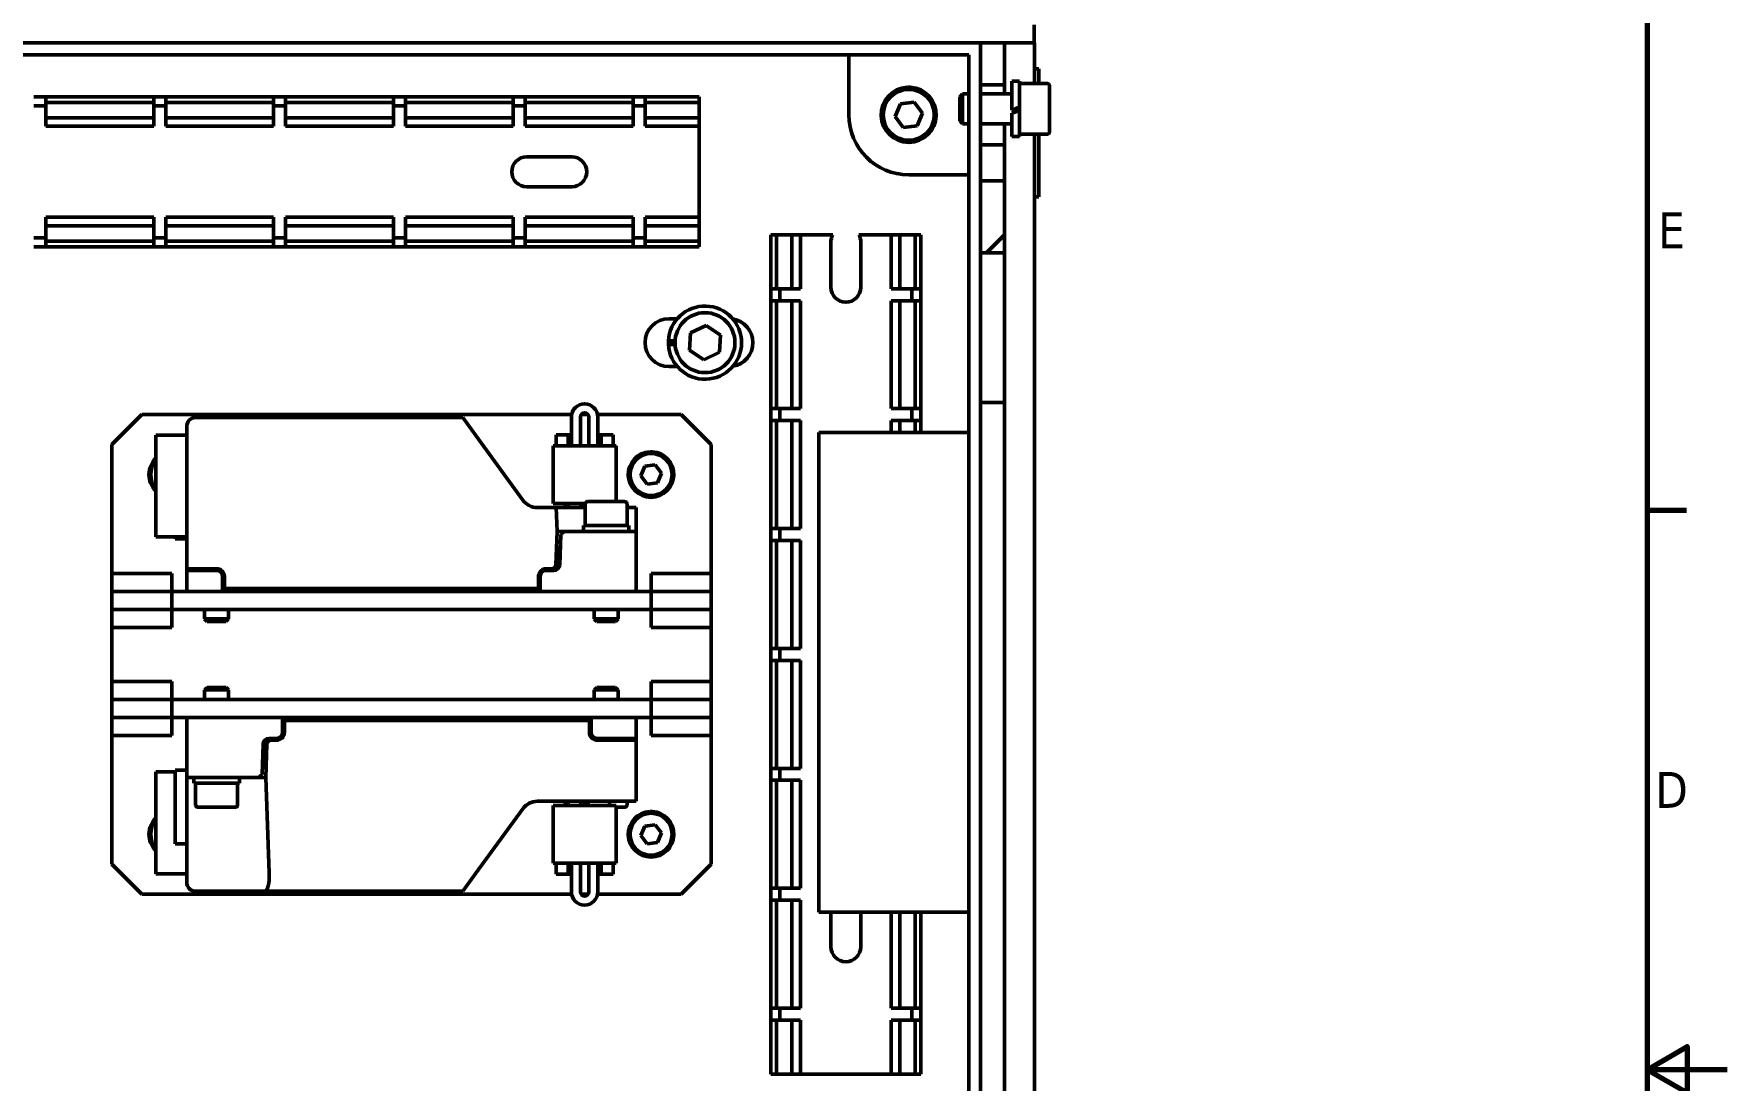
# Model space of a CAD drawing. Header units: millimetres. Extents: x 0 to 792, y -110 to 1285.
# Drawn here: x 509.4 to 792, y 278.3 to 452.8 of the extents above; entities that cross this region are included whole.
import ezdxf

# ---------------------------------------------------------------- set-up
doc = ezdxf.new("R2010")
doc.units = ezdxf.units.MM
doc.header["$LTSCALE"] = 1.333333
doc.layers.add('Border (ISO)', color=7, linetype='Continuous', lineweight=70)
doc.layers.add('Visible (ISO)', color=7, linetype='Continuous', lineweight=50)
doc.styles.add('Note Text (JIS)', font='tahoma.ttf')

# ---------------------------------------------------------------- blocks, each defined once
blk = doc.blocks.new('Borders Default Border')
at = {"layer": 'Border (ISO)'}
blk.add_line((584, 280), (588.9, 280), dxfattribs=at)
at = {"layer": 'Border (ISO)', "flags": 128}
for points in [[(10, 10), (10, 410), (584, 410), (584, 10), (10, 10)], [(594, 210), (584, 210), (589, 212.89), (589, 207.11), (584, 210)]]:
    blk.add_lwpolyline(points, dxfattribs=at)
at = {"layer": 'Border (ISO)', "char_height": 4.5, "attachment_point": 7, "style": 'Note Text (JIS)'}
for s, insert in [('E', (585.36, 312.75)), ('D', (585, 242.75))]:
    blk.add_mtext(s, dxfattribs=dict(at, insert=insert))

msp = doc.modelspace()

# ---------------------------------------------------------------- linework, layer by layer
at = {"layer": 'Visible (ISO)'}
for p, q in [((676.36, 451.26), (676.36, 454.26)), ((667.43, 451.26), (137.43, 451.26)), ((667.43, 451.26), (671.43, 451.26)), ((667.43, 31.26), (667.43, 451.26)), ((676.43, 451.26), (671.43, 451.26)), ((671.43, 442.76), (671.43, 451.26)), ((676.43, 444.51), (676.43, 451.26)), ((139.43, 449.26), (665.43, 449.26)), ((645.43, 449.26), (645.43, 439.26)), ((665.43, 449.26), (665.43, 33.26)), ((677.15, 446.93), (676.43, 446.93)), ((677.15, 446.93), (677.15, 444.51)), ((655.17, 443.5), (655.17, 443.85)), ((655.22, 443.5), (655.22, 443.85)), ((655.69, 443.85), (655.69, 443.5)), ((671.43, 444.26), (667.43, 444.26)), ((672.63, 440.05), (672.63, 444.86)), ((673.93, 444.86), (672.63, 444.86)), ((673.93, 440.52), (673.93, 444.86)), ((678.43, 444.51), (673.93, 444.51)), ((678.93, 444.01), (678.93, 436.51)), ((511.43, 442.26), (509.43, 442.26)), ((529.43, 442.26), (511.43, 442.26)), ((511.43, 442.26), (511.43, 442.11)), ((511.43, 441.34), (511.43, 442.11)), ((511.43, 441.34), (511.43, 441.05)), ((511.43, 441.34), (529.43, 441.34)), ((511.43, 438.76), (511.43, 441.05)), ((531.43, 442.26), (529.43, 442.26)), ((529.43, 442.11), (529.43, 442.26)), ((529.43, 442.11), (529.43, 441.34)), ((529.43, 441.05), (529.43, 441.34)), ((529.43, 441.05), (529.43, 438.76)), ((549.43, 442.26), (531.43, 442.26)), ((531.43, 442.26), (531.43, 442.11)), ((531.43, 441.34), (531.43, 442.11)), ((531.43, 441.34), (531.43, 441.05)), ((531.43, 441.34), (549.43, 441.34)), ((531.43, 438.76), (531.43, 441.05)), ((551.43, 442.26), (549.43, 442.26)), ((549.43, 442.11), (549.43, 442.26)), ((549.43, 442.11), (549.43, 441.34)), ((549.43, 441.05), (549.43, 441.34)), ((549.43, 441.05), (549.43, 438.76)), ((569.43, 442.26), (551.43, 442.26)), ((551.43, 442.26), (551.43, 442.11)), ((551.43, 441.34), (551.43, 442.11)), ((551.43, 441.34), (551.43, 441.05)), ((551.43, 441.34), (569.43, 441.34)), ((551.43, 438.76), (551.43, 441.05)), ((571.43, 442.26), (569.43, 442.26)), ((569.43, 442.11), (569.43, 442.26)), ((569.43, 442.11), (569.43, 441.34)), ((569.43, 441.05), (569.43, 441.34)), ((569.43, 441.05), (569.43, 438.76)), ((589.43, 442.26), (571.43, 442.26)), ((571.43, 442.26), (571.43, 442.11)), ((571.43, 441.34), (571.43, 442.11)), ((571.43, 441.34), (571.43, 441.05)), ((571.43, 441.34), (589.43, 441.34)), ((571.43, 438.76), (571.43, 441.05)), ((591.43, 442.26), (589.43, 442.26)), ((589.43, 442.11), (589.43, 442.26)), ((589.43, 442.11), (589.43, 441.34)), ((589.43, 441.05), (589.43, 441.34)), ((589.43, 441.05), (589.43, 438.76)), ((609.43, 442.26), (591.43, 442.26)), ((591.43, 442.26), (591.43, 442.11)), ((591.43, 441.34), (591.43, 442.11)), ((591.43, 441.34), (591.43, 441.05)), ((591.43, 441.34), (609.43, 441.34)), ((591.43, 438.76), (591.43, 441.05)), ((611.43, 442.26), (609.43, 442.26)), ((609.43, 442.11), (609.43, 442.26)), ((609.43, 442.11), (609.43, 441.34)), ((609.43, 441.05), (609.43, 441.34)), ((609.43, 441.05), (609.43, 438.76)), ((620.43, 442.26), (611.43, 442.26)), ((611.43, 442.26), (611.43, 442.11)), ((611.43, 441.34), (611.43, 442.11)), ((611.43, 441.34), (611.43, 441.05)), ((611.43, 441.34), (620.43, 441.34)), ((611.43, 438.76), (611.43, 441.05)), ((620.43, 442.11), (620.43, 442.26)), ((620.43, 442.11), (620.43, 441.34)), ((620.43, 441.05), (620.43, 441.34)), ((620.43, 441.05), (620.43, 438.76)), ((653.14, 438.99), (654.05, 441.11)), ((654.05, 441.11), (656.34, 441.38)), ((656.34, 441.38), (657.72, 439.53)), ((663.93, 442.27), (664.42, 442.76)), ((663.93, 438.25), (663.93, 442.27)), ((664.42, 442.76), (664.42, 437.76)), ((665.43, 442.76), (664.42, 442.76)), ((672.63, 442.76), (667.43, 442.76)), ((509.43, 440.76), (511.43, 440.76)), ((511.43, 437.84), (511.43, 438.76)), ((529.43, 438.76), (511.43, 438.76)), ((529.43, 440.76), (531.43, 440.76)), ((529.43, 438.76), (529.43, 437.84)), ((531.43, 437.84), (531.43, 438.76)), ((549.43, 438.76), (531.43, 438.76)), ((549.43, 440.76), (551.43, 440.76)), ((549.43, 438.76), (549.43, 437.84)), ((551.43, 437.84), (551.43, 438.76)), ((569.43, 438.76), (551.43, 438.76)), ((569.43, 440.76), (571.43, 440.76)), ((569.43, 438.76), (569.43, 437.84)), ((571.43, 437.84), (571.43, 438.76)), ((589.43, 438.76), (571.43, 438.76)), ((589.43, 440.76), (591.43, 440.76)), ((589.43, 438.76), (589.43, 437.84)), ((591.43, 437.84), (591.43, 438.76)), ((609.43, 438.76), (591.43, 438.76)), ((609.43, 440.76), (611.43, 440.76)), ((609.43, 438.76), (609.43, 437.84)), ((611.43, 437.84), (611.43, 438.76)), ((620.43, 438.76), (611.43, 438.76)), ((620.43, 438.76), (620.43, 437.84)), ((654.52, 437.14), (653.14, 438.99)), ((657.72, 439.53), (656.81, 437.41)), ((663.93, 438.25), (664.42, 437.76)), ((672.63, 440.05), (672.63, 440.05)), ((672.63, 435.66), (672.63, 439.53)), ((673.93, 440.52), (673.93, 440)), ((673.93, 440.52), (673.93, 440.52)), ((673.93, 435.66), (673.93, 440)), ((511.43, 437.84), (511.43, 437.34)), ((511.43, 437.34), (529.43, 437.34)), ((529.43, 437.34), (529.43, 437.84)), ((531.43, 437.84), (531.43, 437.34)), ((531.43, 437.34), (549.43, 437.34)), ((549.43, 437.34), (549.43, 437.84)), ((551.43, 437.84), (551.43, 437.34)), ((551.43, 437.34), (569.43, 437.34)), ((569.43, 437.34), (569.43, 437.84)), ((571.43, 437.84), (571.43, 437.34)), ((571.43, 437.34), (589.43, 437.34)), ((589.43, 437.34), (589.43, 437.84)), ((591.43, 437.84), (591.43, 437.34)), ((591.43, 437.34), (609.43, 437.34)), ((609.43, 437.34), (609.43, 437.84)), ((611.43, 437.84), (611.43, 437.34)), ((611.43, 437.34), (620.43, 437.34)), ((620.43, 437.34), (620.43, 437.84)), ((620.43, 437.34), (620.43, 422.17)), ((656.81, 437.41), (654.52, 437.14)), ((665.43, 437.76), (664.42, 437.76)), ((672.63, 437.76), (667.43, 437.76)), ((671.43, 267.01), (671.43, 437.76)), ((673.93, 435.66), (672.63, 435.66)), ((678.43, 436.01), (673.93, 436.01)), ((676.43, 259.06), (676.43, 436.01)), ((677.15, 436.01), (677.15, 425.59)), ((671.43, 434.26), (667.43, 434.26)), ((591.68, 432.26), (599.18, 432.26)), ((599.18, 427.26), (591.68, 427.26)), ((655.43, 429.26), (665.43, 429.26)), ((671.43, 428.26), (667.43, 428.26)), ((677.15, 425.59), (676.43, 425.59)), ((511.43, 421.67), (511.43, 422.17)), ((529.43, 422.17), (511.43, 422.17)), ((511.43, 421.67), (511.43, 420.76)), ((529.43, 422.17), (529.43, 421.67)), ((529.43, 420.76), (529.43, 421.67)), ((531.43, 421.67), (531.43, 422.17)), ((549.43, 422.17), (531.43, 422.17)), ((531.43, 421.67), (531.43, 420.76)), ((549.43, 422.17), (549.43, 421.67)), ((549.43, 420.76), (549.43, 421.67)), ((551.43, 421.67), (551.43, 422.17)), ((569.43, 422.17), (551.43, 422.17)), ((551.43, 421.67), (551.43, 420.76)), ((569.43, 422.17), (569.43, 421.67)), ((569.43, 420.76), (569.43, 421.67)), ((571.43, 421.67), (571.43, 422.17)), ((589.43, 422.17), (571.43, 422.17)), ((571.43, 421.67), (571.43, 420.76)), ((589.43, 422.17), (589.43, 421.67)), ((589.43, 420.76), (589.43, 421.67)), ((591.43, 421.67), (591.43, 422.17)), ((609.43, 422.17), (591.43, 422.17)), ((591.43, 421.67), (591.43, 420.76)), ((609.43, 422.17), (609.43, 421.67)), ((609.43, 420.76), (609.43, 421.67)), ((611.43, 421.67), (611.43, 422.17)), ((620.43, 422.17), (611.43, 422.17)), ((611.43, 421.67), (611.43, 420.76)), ((620.43, 422.17), (620.43, 421.67)), ((620.43, 420.76), (620.43, 421.67)), ((509.43, 418.76), (511.43, 418.76)), ((511.43, 420.76), (511.43, 418.47)), ((529.43, 420.76), (511.43, 420.76)), ((511.43, 418.17), (511.43, 418.47)), ((529.43, 418.47), (529.43, 420.76)), ((529.43, 418.76), (531.43, 418.76)), ((529.43, 418.47), (529.43, 418.17)), ((531.43, 420.76), (531.43, 418.47)), ((549.43, 420.76), (531.43, 420.76)), ((531.43, 418.17), (531.43, 418.47)), ((549.43, 418.47), (549.43, 420.76)), ((549.43, 418.76), (551.43, 418.76)), ((549.43, 418.47), (549.43, 418.17)), ((551.43, 420.76), (551.43, 418.47)), ((569.43, 420.76), (551.43, 420.76)), ((551.43, 418.17), (551.43, 418.47)), ((569.43, 418.47), (569.43, 420.76)), ((569.43, 418.76), (571.43, 418.76)), ((569.43, 418.47), (569.43, 418.17)), ((571.43, 420.76), (571.43, 418.47)), ((589.43, 420.76), (571.43, 420.76)), ((571.43, 418.17), (571.43, 418.47)), ((589.43, 418.47), (589.43, 420.76)), ((589.43, 418.76), (591.43, 418.76)), ((589.43, 418.47), (589.43, 418.17)), ((591.43, 420.76), (591.43, 418.47)), ((609.43, 420.76), (591.43, 420.76)), ((591.43, 418.17), (591.43, 418.47)), ((609.43, 418.47), (609.43, 420.76)), ((609.43, 418.76), (611.43, 418.76)), ((609.43, 418.47), (609.43, 418.17)), ((611.43, 420.76), (611.43, 418.47)), ((620.43, 420.76), (611.43, 420.76)), ((611.43, 418.17), (611.43, 418.47)), ((620.43, 418.47), (620.43, 420.76)), ((620.43, 418.47), (620.43, 418.17)), ((632.58, 419.26), (632.43, 419.26)), ((632.43, 410.26), (632.43, 419.26)), ((632.58, 419.26), (633.34, 419.26)), ((633.64, 419.26), (633.34, 419.26)), ((633.34, 410.26), (633.34, 419.26)), ((633.64, 419.26), (635.93, 419.26)), ((635.93, 419.26), (636.84, 419.26)), ((635.93, 410.26), (635.93, 419.26)), ((636.84, 419.26), (637.34, 419.26)), ((642.76, 419.26), (637.34, 419.26)), ((637.34, 410.26), (637.34, 419.26)), ((652.51, 419.26), (647.09, 419.26)), ((653.01, 419.26), (652.51, 419.26)), ((652.51, 419.26), (652.51, 410.26)), ((653.93, 419.26), (653.01, 419.26)), ((656.22, 419.26), (653.93, 419.26)), ((653.93, 410.26), (653.93, 419.26)), ((656.22, 419.26), (656.51, 419.26)), ((657.28, 419.26), (656.51, 419.26)), ((656.51, 419.26), (656.51, 410.26)), ((657.28, 419.26), (657.43, 419.26)), ((657.43, 410.26), (657.43, 419.26)), ((671.43, 419.26), (668.43, 416.26)), ((511.43, 417.26), (509.43, 417.26)), ((511.43, 418.17), (511.43, 417.41)), ((529.43, 418.17), (511.43, 418.17)), ((511.43, 417.26), (511.43, 417.41)), ((529.43, 417.26), (511.43, 417.26)), ((529.43, 417.41), (529.43, 418.17)), ((529.43, 417.41), (529.43, 417.26)), ((531.43, 417.26), (529.43, 417.26)), ((531.43, 418.17), (531.43, 417.41)), ((549.43, 418.17), (531.43, 418.17)), ((531.43, 417.26), (531.43, 417.41)), ((549.43, 417.26), (531.43, 417.26)), ((549.43, 417.41), (549.43, 418.17)), ((549.43, 417.41), (549.43, 417.26)), ((551.43, 417.26), (549.43, 417.26)), ((551.43, 418.17), (551.43, 417.41)), ((569.43, 418.17), (551.43, 418.17)), ((551.43, 417.26), (551.43, 417.41)), ((569.43, 417.26), (551.43, 417.26)), ((569.43, 417.41), (569.43, 418.17)), ((569.43, 417.41), (569.43, 417.26)), ((571.43, 417.26), (569.43, 417.26)), ((571.43, 418.17), (571.43, 417.41)), ((589.43, 418.17), (571.43, 418.17)), ((571.43, 417.26), (571.43, 417.41)), ((589.43, 417.26), (571.43, 417.26)), ((589.43, 417.41), (589.43, 418.17)), ((589.43, 417.41), (589.43, 417.26)), ((591.43, 417.26), (589.43, 417.26)), ((591.43, 418.17), (591.43, 417.41)), ((609.43, 418.17), (591.43, 418.17)), ((591.43, 417.26), (591.43, 417.41)), ((609.43, 417.26), (591.43, 417.26)), ((609.43, 417.41), (609.43, 418.17)), ((609.43, 417.41), (609.43, 417.26)), ((611.43, 417.26), (609.43, 417.26)), ((611.43, 418.17), (611.43, 417.41)), ((620.43, 418.17), (611.43, 418.17)), ((611.43, 417.26), (611.43, 417.41)), ((620.43, 417.26), (611.43, 417.26)), ((620.43, 417.41), (620.43, 418.17)), ((620.43, 417.41), (620.43, 417.26)), ((642.43, 410.51), (642.43, 418.01)), ((647.43, 418.01), (647.43, 410.51)), ((671.43, 416.26), (667.43, 416.26)), ((671.43, 416.26), (668.43, 416.26)), ((632.43, 408.26), (632.43, 410.26)), ((632.58, 410.26), (632.43, 410.26)), ((632.58, 410.26), (633.34, 410.26)), ((633.64, 410.26), (633.34, 410.26)), ((633.64, 410.26), (635.93, 410.26)), ((633.93, 410.26), (633.93, 408.26)), ((635.93, 410.26), (636.84, 410.26)), ((637.34, 410.26), (636.84, 410.26)), ((652.51, 410.26), (653.01, 410.26)), ((653.93, 410.26), (653.01, 410.26)), ((656.22, 410.26), (653.93, 410.26)), ((655.93, 410.26), (655.93, 408.26)), ((656.22, 410.26), (656.51, 410.26)), ((657.28, 410.26), (656.51, 410.26)), ((657.28, 410.26), (657.43, 410.26)), ((657.43, 408.26), (657.43, 410.26)), ((671.43, 410.26), (671.43, 391.26)), ((632.43, 390.26), (632.43, 408.26)), ((632.43, 408.26), (632.58, 408.26)), ((633.34, 408.26), (632.58, 408.26)), ((633.34, 408.26), (633.64, 408.26)), ((633.34, 390.26), (633.34, 408.26)), ((635.93, 408.26), (633.64, 408.26)), ((636.84, 408.26), (635.93, 408.26)), ((635.93, 390.26), (635.93, 408.26)), ((636.84, 408.26), (637.34, 408.26)), ((637.34, 390.26), (637.34, 408.26)), ((653.01, 408.26), (652.51, 408.26)), ((652.51, 408.26), (652.51, 390.26)), ((653.01, 408.26), (653.93, 408.26)), ((653.93, 408.26), (656.22, 408.26)), ((653.93, 390.26), (653.93, 408.26)), ((656.51, 408.26), (656.22, 408.26)), ((656.51, 408.26), (657.28, 408.26)), ((656.51, 408.26), (656.51, 390.26)), ((657.43, 408.26), (657.28, 408.26)), ((657.43, 390.26), (657.43, 408.26)), ((615.43, 405.26), (616.82, 405.26)), ((619.03, 402.87), (621.63, 404.14)), ((621.63, 404.14), (624.02, 402.53)), ((615.34, 401.57), (616.44, 401.56)), ((618.84, 399.99), (619.03, 402.87)), ((624.02, 402.53), (623.82, 399.65)), ((616.43, 401.02), (615.33, 401.02)), ((616.44, 400.96), (615.34, 400.97)), ((621.23, 398.38), (618.84, 399.99)), ((623.82, 399.65), (621.23, 398.38)), ((616.82, 397.26), (615.43, 397.26)), ((632.43, 388.26), (632.43, 390.26)), ((632.58, 390.26), (632.43, 390.26)), ((632.58, 390.26), (633.34, 390.26)), ((633.64, 390.26), (633.34, 390.26)), ((633.64, 390.26), (635.93, 390.26)), ((633.93, 390.26), (633.93, 388.26)), ((635.93, 390.26), (636.84, 390.26)), ((637.34, 390.26), (636.84, 390.26)), ((652.51, 390.26), (653.01, 390.26)), ((653.93, 390.26), (653.01, 390.26)), ((656.22, 390.26), (653.93, 390.26)), ((655.93, 390.26), (655.93, 388.26)), ((656.22, 390.26), (656.51, 390.26)), ((657.28, 390.26), (656.51, 390.26)), ((657.28, 390.26), (657.43, 390.26)), ((657.43, 388.26), (657.43, 390.26)), ((667.43, 391.26), (671.43, 391.26)), ((522.43, 384.26), (527.43, 389.26)), ((599.17, 389.26), (527.43, 389.26)), ((536.43, 388.76), (581.03, 388.76)), ((581.03, 388.76), (583.21, 385.76)), ((599.13, 384.06), (599.13, 388.86)), ((600.63, 384.06), (600.63, 388.86)), ((601.9, 389.26), (600.75, 389.26)), ((602.03, 388.86), (602.03, 384.06)), ((617.43, 389.26), (603.49, 389.26)), ((603.53, 388.86), (603.53, 384.06)), ((617.43, 389.26), (622.43, 384.26)), ((632.43, 370.26), (632.43, 388.26)), ((632.43, 388.26), (632.58, 388.26)), ((633.34, 388.26), (632.58, 388.26)), ((633.34, 388.26), (633.64, 388.26)), ((633.34, 370.26), (633.34, 388.26)), ((635.93, 388.26), (633.64, 388.26)), ((636.84, 388.26), (635.93, 388.26)), ((635.93, 370.26), (635.93, 388.26)), ((636.84, 388.26), (637.34, 388.26)), ((637.34, 370.26), (637.34, 388.26)), ((653.01, 388.26), (652.51, 388.26)), ((652.51, 388.26), (652.51, 386.26)), ((653.01, 388.26), (653.93, 388.26)), ((653.93, 388.26), (656.22, 388.26)), ((653.93, 386.26), (653.93, 388.26)), ((656.51, 388.26), (656.22, 388.26)), ((656.51, 388.26), (657.28, 388.26)), ((656.51, 388.26), (656.51, 386.26)), ((657.43, 388.26), (657.28, 388.26)), ((657.43, 386.26), (657.43, 388.26)), ((529.77, 385.83), (529.77, 368.86)), ((534.93, 385.83), (529.77, 385.83)), ((534.93, 386.74), (534.93, 386.54)), ((534.93, 386.54), (534.93, 386.11)), ((534.93, 386.11), (534.93, 385.76)), ((534.93, 385.76), (534.93, 363.56)), ((583.21, 385.76), (591.03, 375)), ((596.58, 385.91), (596.58, 384.06)), ((596.58, 385.91), (598.58, 385.91)), ((598.58, 385.91), (598.58, 384.06)), ((598.58, 385.91), (598.63, 385.91)), ((598.63, 385.91), (598.93, 385.91)), ((598.93, 384.06), (598.93, 385.91)), ((603.73, 385.91), (604.03, 385.91)), ((603.73, 385.91), (603.73, 384.06)), ((604.03, 385.91), (604.08, 385.91)), ((604.08, 385.91), (606.08, 385.91)), ((604.08, 384.06), (604.08, 385.91)), ((606.08, 385.91), (606.08, 384.06)), ((640.43, 386.26), (640.43, 382.26)), ((640.43, 386.26), (665.43, 386.26)), ((522.43, 384.26), (522.43, 362.76)), ((596.08, 374.46), (596.08, 384.06)), ((596.08, 384.06), (606.58, 384.06)), ((606.58, 384.06), (606.58, 374.76)), ((612.23, 382.75), (612.23, 383.05)), ((612.26, 382.76), (612.26, 383.06)), ((612.63, 383.05), (612.63, 382.75)), ((622.43, 362.76), (622.43, 384.26)), ((640.43, 310.26), (640.43, 382.26)), ((610.71, 379.04), (611.38, 380.64)), ((611.76, 377.66), (610.71, 379.04)), ((611.38, 380.64), (613.1, 380.86)), ((613.1, 380.86), (614.15, 379.48)), ((614.15, 379.48), (613.48, 377.88)), ((613.48, 377.88), (611.76, 377.66)), ((593.46, 373.76), (596.6, 373.76)), ((600.73, 374.46), (596.08, 374.46)), ((596.6, 373.76), (596.74, 369.76)), ((598.33, 373.76), (596.6, 373.76)), ((598.09, 374.46), (598.09, 373.76)), ((598.33, 373.76), (601.43, 373.76)), ((600.73, 374.46), (598.59, 374.46)), ((598.59, 374.46), (598.59, 373.76)), ((601.44, 374.46), (600.73, 374.46)), ((600.73, 374.46), (600.73, 373.82)), ((600.73, 373.82), (600.73, 373.76)), ((600.73, 373.82), (601.43, 373.82)), ((601.43, 374.36), (601.43, 370.76)), ((601.83, 374.76), (608.03, 374.76)), ((608.43, 374.36), (608.43, 370.76)), ((609.93, 373.76), (608.43, 373.76)), ((609.93, 369.76), (609.93, 373.76)), ((608.73, 370.76), (601.13, 370.76)), ((601.13, 370.21), (601.13, 369.76)), ((608.73, 370.76), (608.73, 369.76)), ((632.43, 368.26), (632.43, 370.26)), ((632.58, 370.26), (632.43, 370.26)), ((632.58, 370.26), (633.34, 370.26)), ((633.64, 370.26), (633.34, 370.26)), ((633.64, 370.26), (635.93, 370.26)), ((633.93, 370.26), (633.93, 368.26)), ((635.93, 370.26), (636.84, 370.26)), ((637.34, 370.26), (636.84, 370.26)), ((529.77, 368.86), (534.93, 368.86)), ((533.03, 368.86), (533.03, 368.56)), ((533.03, 368.56), (534.93, 368.56)), ((596.74, 369.76), (596.54, 364.23)), ((597.91, 369.76), (596.74, 369.76)), ((596.98, 364.23), (597.12, 367.36)), ((597.29, 367.36), (597.12, 367.36)), ((597.18, 364.22), (597.36, 369.26)), ((597.91, 369.76), (597.36, 369.26)), ((597.91, 369.76), (604.93, 369.76)), ((604.93, 369.76), (609.93, 369.76)), ((609.93, 359.76), (609.93, 369.76)), ((632.43, 350.26), (632.43, 368.26)), ((632.43, 368.26), (632.58, 368.26)), ((633.34, 368.26), (632.58, 368.26)), ((633.34, 368.26), (633.64, 368.26)), ((633.34, 350.26), (633.34, 368.26)), ((635.93, 368.26), (633.64, 368.26)), ((636.84, 368.26), (635.93, 368.26)), ((635.93, 350.26), (635.93, 368.26)), ((636.84, 368.26), (637.34, 368.26)), ((637.34, 350.26), (637.34, 368.26)), ((597.05, 365.76), (597.23, 365.76)), ((522.43, 359.76), (522.43, 362.76)), ((522.43, 362.76), (532.43, 362.76)), ((532.43, 359.76), (532.43, 362.76)), ((534.93, 363.26), (534.93, 363.56)), ((534.93, 363.56), (536.43, 363.56)), ((534.93, 363.26), (534.93, 359.76)), ((534.93, 363.26), (536.43, 363.26)), ((539.93, 363.56), (536.43, 363.56)), ((536.43, 363.26), (539.93, 363.26)), ((536.93, 363.26), (536.93, 363.56)), ((540.93, 362.26), (540.93, 359.76)), ((541.23, 360.26), (541.23, 362.26)), ((593.63, 362.26), (593.63, 360.26)), ((593.93, 359.76), (593.93, 362.26)), ((595.82, 363.56), (594.93, 363.56)), ((596.14, 363.26), (594.93, 363.26)), ((595.82, 363.56), (596.25, 363.56)), ((612.43, 359.76), (612.43, 362.76)), ((612.43, 362.76), (622.43, 362.76)), ((622.43, 359.76), (622.43, 362.76)), ((532.43, 359.76), (522.43, 359.76)), ((522.43, 359.76), (522.43, 356.76)), ((532.43, 359.76), (612.43, 359.76)), ((532.43, 356.76), (532.43, 359.76)), ((593.63, 360.26), (541.23, 360.26)), ((622.43, 359.76), (612.43, 359.76)), ((612.43, 359.76), (612.43, 356.76)), ((622.43, 356.76), (622.43, 359.76)), ((522.43, 356.76), (522.43, 353.76)), ((522.43, 356.76), (532.43, 356.76)), ((532.43, 356.76), (532.43, 353.76)), ((612.43, 356.76), (532.43, 356.76)), ((537.93, 356.76), (537.93, 355.19)), ((541.93, 356.76), (541.93, 355.19)), ((602.93, 356.76), (602.93, 355.19)), ((606.93, 356.76), (606.93, 355.19)), ((612.43, 356.76), (612.43, 353.76)), ((612.43, 356.76), (622.43, 356.76)), ((622.43, 356.76), (622.43, 353.76)), ((532.43, 353.76), (522.43, 353.76)), ((522.43, 353.76), (522.43, 344.76)), ((537.93, 355.19), (541.93, 355.19)), ((538.36, 354.76), (537.93, 355.19)), ((541.5, 354.76), (538.36, 354.76)), ((541.5, 354.76), (541.93, 355.19)), ((602.93, 355.19), (606.93, 355.19)), ((603.36, 354.76), (602.93, 355.19)), ((606.5, 354.76), (603.36, 354.76)), ((606.5, 354.76), (606.93, 355.19)), ((622.43, 353.76), (612.43, 353.76)), ((622.43, 344.76), (622.43, 353.76)), ((632.43, 348.26), (632.43, 350.26)), ((632.58, 350.26), (632.43, 350.26)), ((632.43, 330.26), (632.43, 348.26)), ((632.43, 348.26), (632.58, 348.26)), ((632.58, 350.26), (633.34, 350.26)), ((633.34, 348.26), (632.58, 348.26)), ((633.64, 350.26), (633.34, 350.26)), ((633.34, 348.26), (633.64, 348.26)), ((633.34, 330.26), (633.34, 348.26)), ((633.64, 350.26), (635.93, 350.26)), ((635.93, 348.26), (633.64, 348.26)), ((633.93, 350.26), (633.93, 348.26)), ((635.93, 350.26), (636.84, 350.26)), ((636.84, 348.26), (635.93, 348.26)), ((635.93, 330.26), (635.93, 348.26)), ((637.34, 350.26), (636.84, 350.26)), ((636.84, 348.26), (637.34, 348.26)), ((637.34, 330.26), (637.34, 348.26)), ((522.43, 341.76), (522.43, 344.76)), ((522.43, 344.76), (532.43, 344.76)), ((532.43, 341.76), (532.43, 344.76)), ((612.43, 341.76), (612.43, 344.76)), ((612.43, 344.76), (622.43, 344.76)), ((622.43, 341.76), (622.43, 344.76)), ((538.36, 343.76), (537.93, 343.33)), ((541.93, 343.33), (537.93, 343.33)), ((537.93, 341.76), (537.93, 343.33)), ((538.36, 343.76), (541.5, 343.76)), ((541.5, 343.76), (541.93, 343.33)), ((541.93, 341.76), (541.93, 343.33)), ((603.36, 343.76), (602.93, 343.33)), ((606.93, 343.33), (602.93, 343.33)), ((602.93, 341.76), (602.93, 343.33)), ((603.36, 343.76), (606.5, 343.76)), ((606.5, 343.76), (606.93, 343.33)), ((606.93, 341.76), (606.93, 343.33)), ((532.43, 341.76), (522.43, 341.76)), ((522.43, 341.76), (522.43, 338.76)), ((532.43, 341.76), (612.43, 341.76)), ((532.43, 338.76), (532.43, 341.76)), ((622.43, 341.76), (612.43, 341.76)), ((612.43, 341.76), (612.43, 338.76)), ((622.43, 338.76), (622.43, 341.76)), ((522.43, 338.76), (522.43, 335.76)), ((522.43, 338.76), (532.43, 338.76)), ((532.43, 338.76), (532.43, 335.76)), ((612.43, 338.76), (532.43, 338.76)), ((534.93, 338.76), (534.93, 328.76)), ((550.93, 338.76), (550.93, 336.26)), ((602.13, 338.26), (551.23, 338.26)), ((551.23, 338.26), (551.23, 336.26)), ((602.13, 336.26), (602.13, 338.26)), ((602.43, 336.26), (602.43, 338.76)), ((609.93, 335.26), (609.93, 338.76)), ((612.43, 338.76), (612.43, 335.76)), ((612.43, 338.76), (622.43, 338.76)), ((622.43, 338.76), (622.43, 335.76)), ((532.43, 335.76), (522.43, 335.76)), ((522.43, 335.76), (522.43, 314.26)), ((547.68, 334.29), (547.5, 329.26)), ((547.73, 331.16), (547.88, 334.28)), ((548.12, 328.76), (548.32, 334.28)), ((548.61, 334.96), (549.04, 334.96)), ((548.72, 335.26), (549.93, 335.26)), ((549.04, 334.96), (549.93, 334.96)), ((607.93, 335.26), (603.43, 335.26)), ((603.43, 334.96), (607.93, 334.96)), ((609.93, 335.26), (607.93, 335.26)), ((609.93, 334.96), (607.93, 334.96)), ((608.23, 334.96), (608.23, 335.26)), ((608.31, 334.96), (608.32, 335.26)), ((609.93, 335.26), (609.93, 334.96)), ((609.93, 324.76), (609.93, 334.96)), ((622.43, 335.76), (612.43, 335.76)), ((622.43, 314.26), (622.43, 335.76)), ((547.73, 331.16), (547.57, 331.16)), ((547.81, 332.76), (547.63, 332.76)), ((533.03, 329.66), (529.77, 329.66)), ((529.77, 329.66), (529.77, 312.69)), ((533.03, 329.96), (534.93, 329.96)), ((533.03, 317.66), (533.03, 329.96)), ((539.93, 328.76), (534.93, 328.76)), ((534.93, 328.76), (534.93, 311.26)), ((536.13, 328.31), (536.13, 328.76)), ((546.94, 328.76), (539.93, 328.76)), ((543.73, 327.76), (543.73, 328.76)), ((546.94, 328.76), (547.5, 329.26)), ((546.94, 328.76), (548.12, 328.76)), ((548.69, 312.76), (548.12, 328.76)), ((632.43, 328.26), (632.43, 330.26)), ((632.58, 330.26), (632.43, 330.26)), ((632.43, 310.26), (632.43, 328.26)), ((632.43, 328.26), (632.58, 328.26)), ((632.58, 330.26), (633.34, 330.26)), ((633.34, 328.26), (632.58, 328.26)), ((633.64, 330.26), (633.34, 330.26)), ((633.34, 328.26), (633.64, 328.26)), ((633.34, 310.26), (633.34, 328.26)), ((633.64, 330.26), (635.93, 330.26)), ((635.93, 328.26), (633.64, 328.26)), ((633.93, 330.26), (633.93, 328.26)), ((635.93, 330.26), (636.84, 330.26)), ((636.84, 328.26), (635.93, 328.26)), ((635.93, 310.26), (635.93, 328.26)), ((637.34, 330.26), (636.84, 330.26)), ((636.84, 328.26), (637.34, 328.26)), ((637.34, 310.26), (637.34, 328.26)), ((536.13, 327.76), (543.73, 327.76)), ((536.43, 324.16), (536.43, 327.76)), ((543.43, 324.16), (543.43, 327.76)), ((543.03, 323.76), (536.83, 323.76)), ((591.03, 323.52), (583.21, 312.76)), ((607.93, 324.76), (593.46, 324.76)), ((596.08, 314.46), (596.08, 324.06)), ((600.73, 324.06), (596.08, 324.06)), ((598.09, 324.76), (598.09, 324.06)), ((598.59, 324.06), (598.59, 324.76)), ((600.73, 324.06), (598.59, 324.06)), ((600.73, 324.76), (600.73, 324.7)), ((600.73, 324.7), (600.73, 324.06)), ((601.93, 324.7), (600.73, 324.7)), ((600.73, 324.06), (601.93, 324.06)), ((601.93, 324.76), (601.93, 324.7)), ((601.93, 324.7), (601.93, 324.06)), ((605.48, 324.06), (601.93, 324.06)), ((606.58, 324.06), (601.93, 324.06)), ((605.48, 324.76), (605.48, 324.06)), ((606.58, 314.46), (606.58, 324.06)), ((608.03, 323.76), (606.58, 323.76)), ((609.93, 324.76), (607.93, 324.76)), ((608.43, 324.16), (608.43, 324.76)), ((612.23, 322.75), (612.23, 323.05)), ((612.26, 322.76), (612.26, 323.06)), ((612.63, 323.05), (612.63, 322.75)), ((610.71, 319.04), (611.38, 320.64)), ((611.38, 320.64), (613.1, 320.86)), ((613.1, 320.86), (614.15, 319.48)), ((614.15, 319.48), (613.48, 317.88)), ((534.93, 317.66), (533.03, 317.66)), ((611.76, 317.66), (610.71, 319.04)), ((613.48, 317.88), (611.76, 317.66)), ((527.43, 309.26), (522.43, 314.26)), ((596.08, 314.46), (606.58, 314.46)), ((596.58, 312.61), (596.58, 314.46)), ((598.58, 314.46), (598.58, 312.61)), ((598.93, 312.61), (598.93, 314.46)), ((599.13, 314.46), (599.13, 309.66)), ((600.63, 314.46), (600.63, 309.66)), ((602.03, 309.66), (602.03, 314.46)), ((603.53, 309.66), (603.53, 314.46)), ((603.73, 314.46), (603.73, 312.61)), ((604.08, 312.61), (604.08, 314.46)), ((606.08, 312.61), (606.08, 314.46)), ((622.43, 314.26), (617.43, 309.26)), ((529.77, 312.69), (534.93, 312.69)), ((583.21, 312.76), (581.03, 309.76)), ((598.58, 312.61), (596.58, 312.61)), ((598.63, 312.61), (598.58, 312.61)), ((598.93, 312.61), (598.63, 312.61)), ((604.03, 312.61), (603.73, 312.61)), ((604.08, 312.61), (604.03, 312.61)), ((606.08, 312.61), (604.08, 312.61)), ((527.43, 309.26), (599.17, 309.26)), ((536.43, 309.76), (541.63, 309.76)), ((546.93, 309.76), (541.63, 309.76)), ((546.93, 309.76), (548, 309.76)), ((548, 309.76), (581.03, 309.76)), ((600.75, 309.26), (601.9, 309.26)), ((603.49, 309.26), (617.43, 309.26)), ((632.43, 308.26), (632.43, 310.26)), ((632.58, 310.26), (632.43, 310.26)), ((632.43, 290.26), (632.43, 308.26)), ((632.43, 308.26), (632.58, 308.26)), ((632.58, 310.26), (633.34, 310.26)), ((633.34, 308.26), (632.58, 308.26)), ((633.64, 310.26), (633.34, 310.26)), ((633.34, 308.26), (633.64, 308.26)), ((633.34, 290.26), (633.34, 308.26)), ((633.64, 310.26), (635.93, 310.26)), ((635.93, 308.26), (633.64, 308.26)), ((633.93, 310.26), (633.93, 308.26)), ((635.93, 310.26), (636.84, 310.26)), ((636.84, 308.26), (635.93, 308.26)), ((635.93, 290.26), (635.93, 308.26)), ((637.34, 310.26), (636.84, 310.26)), ((636.84, 308.26), (637.34, 308.26)), ((637.34, 290.26), (637.34, 308.26)), ((640.43, 310.26), (640.43, 306.26)), ((640.43, 306.26), (665.43, 306.26)), ((642.43, 300.51), (642.43, 306.26)), ((647.43, 306.26), (647.43, 300.51)), ((652.51, 306.26), (652.51, 290.26)), ((653.93, 290.26), (653.93, 306.26)), ((656.51, 306.26), (656.51, 290.26)), ((657.43, 290.26), (657.43, 306.26)), ((632.43, 288.26), (632.43, 290.26)), ((632.58, 290.26), (632.43, 290.26)), ((632.43, 279.26), (632.43, 288.26)), ((632.43, 288.26), (632.58, 288.26)), ((632.58, 290.26), (633.34, 290.26)), ((633.34, 288.26), (632.58, 288.26)), ((633.64, 290.26), (633.34, 290.26)), ((633.34, 288.26), (633.64, 288.26)), ((633.34, 279.26), (633.34, 288.26)), ((633.64, 290.26), (635.93, 290.26)), ((635.93, 288.26), (633.64, 288.26)), ((633.93, 290.26), (633.93, 288.26)), ((635.93, 290.26), (636.84, 290.26)), ((636.84, 288.26), (635.93, 288.26)), ((635.93, 279.26), (635.93, 288.26)), ((637.34, 290.26), (636.84, 290.26)), ((636.84, 288.26), (637.34, 288.26)), ((637.34, 279.26), (637.34, 288.26)), ((652.51, 290.26), (653.01, 290.26)), ((653.01, 288.26), (652.51, 288.26)), ((652.51, 288.26), (652.51, 279.26)), ((653.93, 290.26), (653.01, 290.26)), ((653.01, 288.26), (653.93, 288.26)), ((656.22, 290.26), (653.93, 290.26)), ((653.93, 288.26), (656.22, 288.26)), ((653.93, 279.26), (653.93, 288.26)), ((655.93, 290.26), (655.93, 288.26)), ((656.22, 290.26), (656.51, 290.26)), ((656.51, 288.26), (656.22, 288.26)), ((657.28, 290.26), (656.51, 290.26)), ((656.51, 288.26), (657.28, 288.26)), ((656.51, 288.26), (656.51, 279.26)), ((657.28, 290.26), (657.43, 290.26)), ((657.43, 288.26), (657.28, 288.26)), ((657.43, 288.26), (657.43, 290.26)), ((657.43, 279.26), (657.43, 288.26)), ((632.58, 279.26), (632.43, 279.26)), ((632.58, 279.26), (633.34, 279.26)), ((633.64, 279.26), (633.34, 279.26)), ((633.64, 279.26), (635.93, 279.26)), ((635.93, 279.26), (636.84, 279.26)), ((637.34, 279.26), (636.84, 279.26)), ((652.51, 279.26), (637.34, 279.26)), ((652.51, 279.26), (653.01, 279.26)), ((653.93, 279.26), (653.01, 279.26)), ((656.22, 279.26), (653.93, 279.26)), ((656.22, 279.26), (656.51, 279.26)), ((657.28, 279.26), (656.51, 279.26)), ((657.28, 279.26), (657.43, 279.26))]:
    msp.add_line(p, q, dxfattribs=at)
for centre, radius in [((655.43, 439.26), 4.25), ((621.43, 401.26), 5), ((612.43, 379.26), 3.5), ((612.43, 319.26), 3.5)]:
    msp.add_circle(centre, radius, dxfattribs=at)
for centre, radius, start, end in [((655.43, 439.26), 4.6, 93.2402, 86.7598), ((655.43, 439.26), 4.6, 86.7598, 92.656), ((678.43, 444.01), 0.5, 0, 90), ((655.43, 439.26), 10, 180, 270), ((678.43, 436.51), 0.5, 270, 0), ((591.68, 429.76), 2.5, 90, 270), ((599.18, 429.76), 2.5, 270, 90), ((644.93, 418.01), 2.5, 150, 180), ((644.93, 418.01), 2.5, 0, 30), ((644.93, 410.51), 2.5, 180, 0), ((621.43, 401.26), 6.1, 182.7573, 177.1193), ((615.43, 401.26), 4, 90, 270), ((625.43, 401.26), 4, 279.3702, 80.6298), ((621.43, 401.26), 6.1, 177.1193, 182.2491), ((621.43, 401.26), 6, 182.2876, 182.8043), ((601.33, 388.86), 2.2, 0, 180), ((536.43, 387.26), 1.5, 90, 180), ((601.33, 388.86), 0.7, 0, 180), ((532.43, 379.26), 3.8, 134.427, 225.573), ((532.43, 379.26), 3.5, 139.4642, 220.5358), ((612.43, 379.26), 3.8, 93.017, 86.9831), ((612.43, 379.26), 3.8, 86.9831, 92.4731), ((593.46, 376.76), 3, 216, 270), ((601.83, 374.36), 0.4, 90, 180), ((608.03, 374.36), 0.4, 0, 90), ((539.93, 362.26), 1.3, 0, 90), ((539.93, 362.26), 1, 0, 90), ((594.93, 362.26), 1.3, 90, 180), ((594.93, 362.26), 1, 90, 180), ((549.93, 336.26), 1, 270, 0), ((549.93, 336.26), 1.3, 270, 0), ((603.43, 336.26), 1.3, 180, 270), ((603.43, 336.26), 1, 180, 270), ((536.83, 324.16), 0.4, 180, 270), ((543.03, 324.16), 0.4, 270, 0), ((593.46, 321.76), 3, 90, 144), ((608.03, 324.16), 0.4, 270, 0), ((612.43, 319.26), 3.8, 93.017, 86.9831), ((612.43, 319.26), 3.8, 86.9831, 92.4731), ((532.43, 319.26), 3.8, 134.427, 225.573), ((532.43, 319.26), 3.5, 139.4642, 220.5358), ((536.43, 311.26), 1.5, 180, 270), ((601.33, 309.66), 2.2, 180, 0), ((601.33, 309.66), 0.7, 180, 0), ((644.93, 300.51), 2.5, 180, 0)]:
    msp.add_arc(centre, radius, start, end, dxfattribs=at)
for centre, major_axis, ratio, start_param, end_param in [((673.21, 440.26), (7.01, 2.55), 0.000346, 1.470454, 1.654361), ((673.21, 440.26), (12.64, 4.6), 0.000346, 1.514118, 1.617026), ((674.64, 440.26), (12.64, 4.6), 0.000346, 1.627222, 1.730736), ((604.93, 371.31), (0, 10.44), 0.36397, 1.623452, 1.71976), ((604.93, 370.21), (0, 10.44), 0.36397, 1.51814, 1.61396), ((595.82, 364.26), (0.725, 0), 0.965926, 4.712389, 6.248279), ((596.14, 364.26), (1.04, 0), 0.965926, 4.712389, 6.248279), ((596.26, 364.26), (0.719, 0.092), 0.964769, 4.580451, 6.116341), ((548.72, 334.26), (-1.04, 0), 0.965926, 4.712389, 6.248279), ((548.6, 334.26), (0.719, 0.092), 0.964769, 1.438858, 2.974748), ((549.04, 334.26), (-0.725, 0), 0.965926, 4.712389, 6.248279), ((539.93, 328.31), (0, -10.44), 0.36397, 4.712389, 4.765045), ((547.89, 312.76), (0.12, -3), 0.267572, 6.272765, 7.843561)]:
    msp.add_ellipse(centre, major_axis=major_axis, ratio=ratio, start_param=start_param, end_param=end_param, dxfattribs=at)
msp.add_open_spline([(534.93, 387.26), (534.93, 387.26), (534.93, 387.25), (534.93, 387.22), (534.93, 387.21), (534.93, 387.19), (534.93, 387.19), (534.93, 387.17), (534.93, 387.16), (534.93, 387.14), (534.93, 387.11), (534.93, 387.08), (534.93, 387.06), (534.93, 387.04), (534.93, 387.03), (534.93, 387.02), (534.93, 387.02), (534.93, 387.01), (534.93, 387.01), (534.93, 387), (534.93, 386.98), (534.93, 386.97), (534.93, 386.95), (534.93, 386.95), (534.93, 386.94), (534.93, 386.93), (534.93, 386.9), (534.93, 386.88), (534.93, 386.85), (534.93, 386.85), (534.93, 386.83), (534.93, 386.83), (534.93, 386.83), (534.93, 386.82), (534.93, 386.82), (534.93, 386.79), (534.93, 386.77), (534.93, 386.74)], degree=3, knots=[0, 0, 0, 0, 0.125, 0.125, 0.1875, 0.1875, 0.21875, 0.21875, 0.25, 0.25, 0.3125, 0.3125, 0.34375, 0.359375, 0.3671875, 0.3710937, 0.3710937, 0.375, 0.375, 0.40625, 0.40625, 0.421875, 0.421875, 0.4296875, 0.4296875, 0.4375, 0.4375, 0.46875, 0.46875, 0.484375, 0.484375, 0.4921875, 0.4960937, 0.4960937, 0.5, 0.5, 0.546936, 0.546936, 0.546936, 0.546936], dxfattribs=at)

# ---------------------------------------------------------------- block references
at = {"xscale": 1.333333333333333, "yscale": 1.333333333333333, "zscale": 1.333333333333333}
msp.add_blockref('Borders Default Border', (0, 0), dxfattribs=at)

doc.saveas('drawing.dxf')
